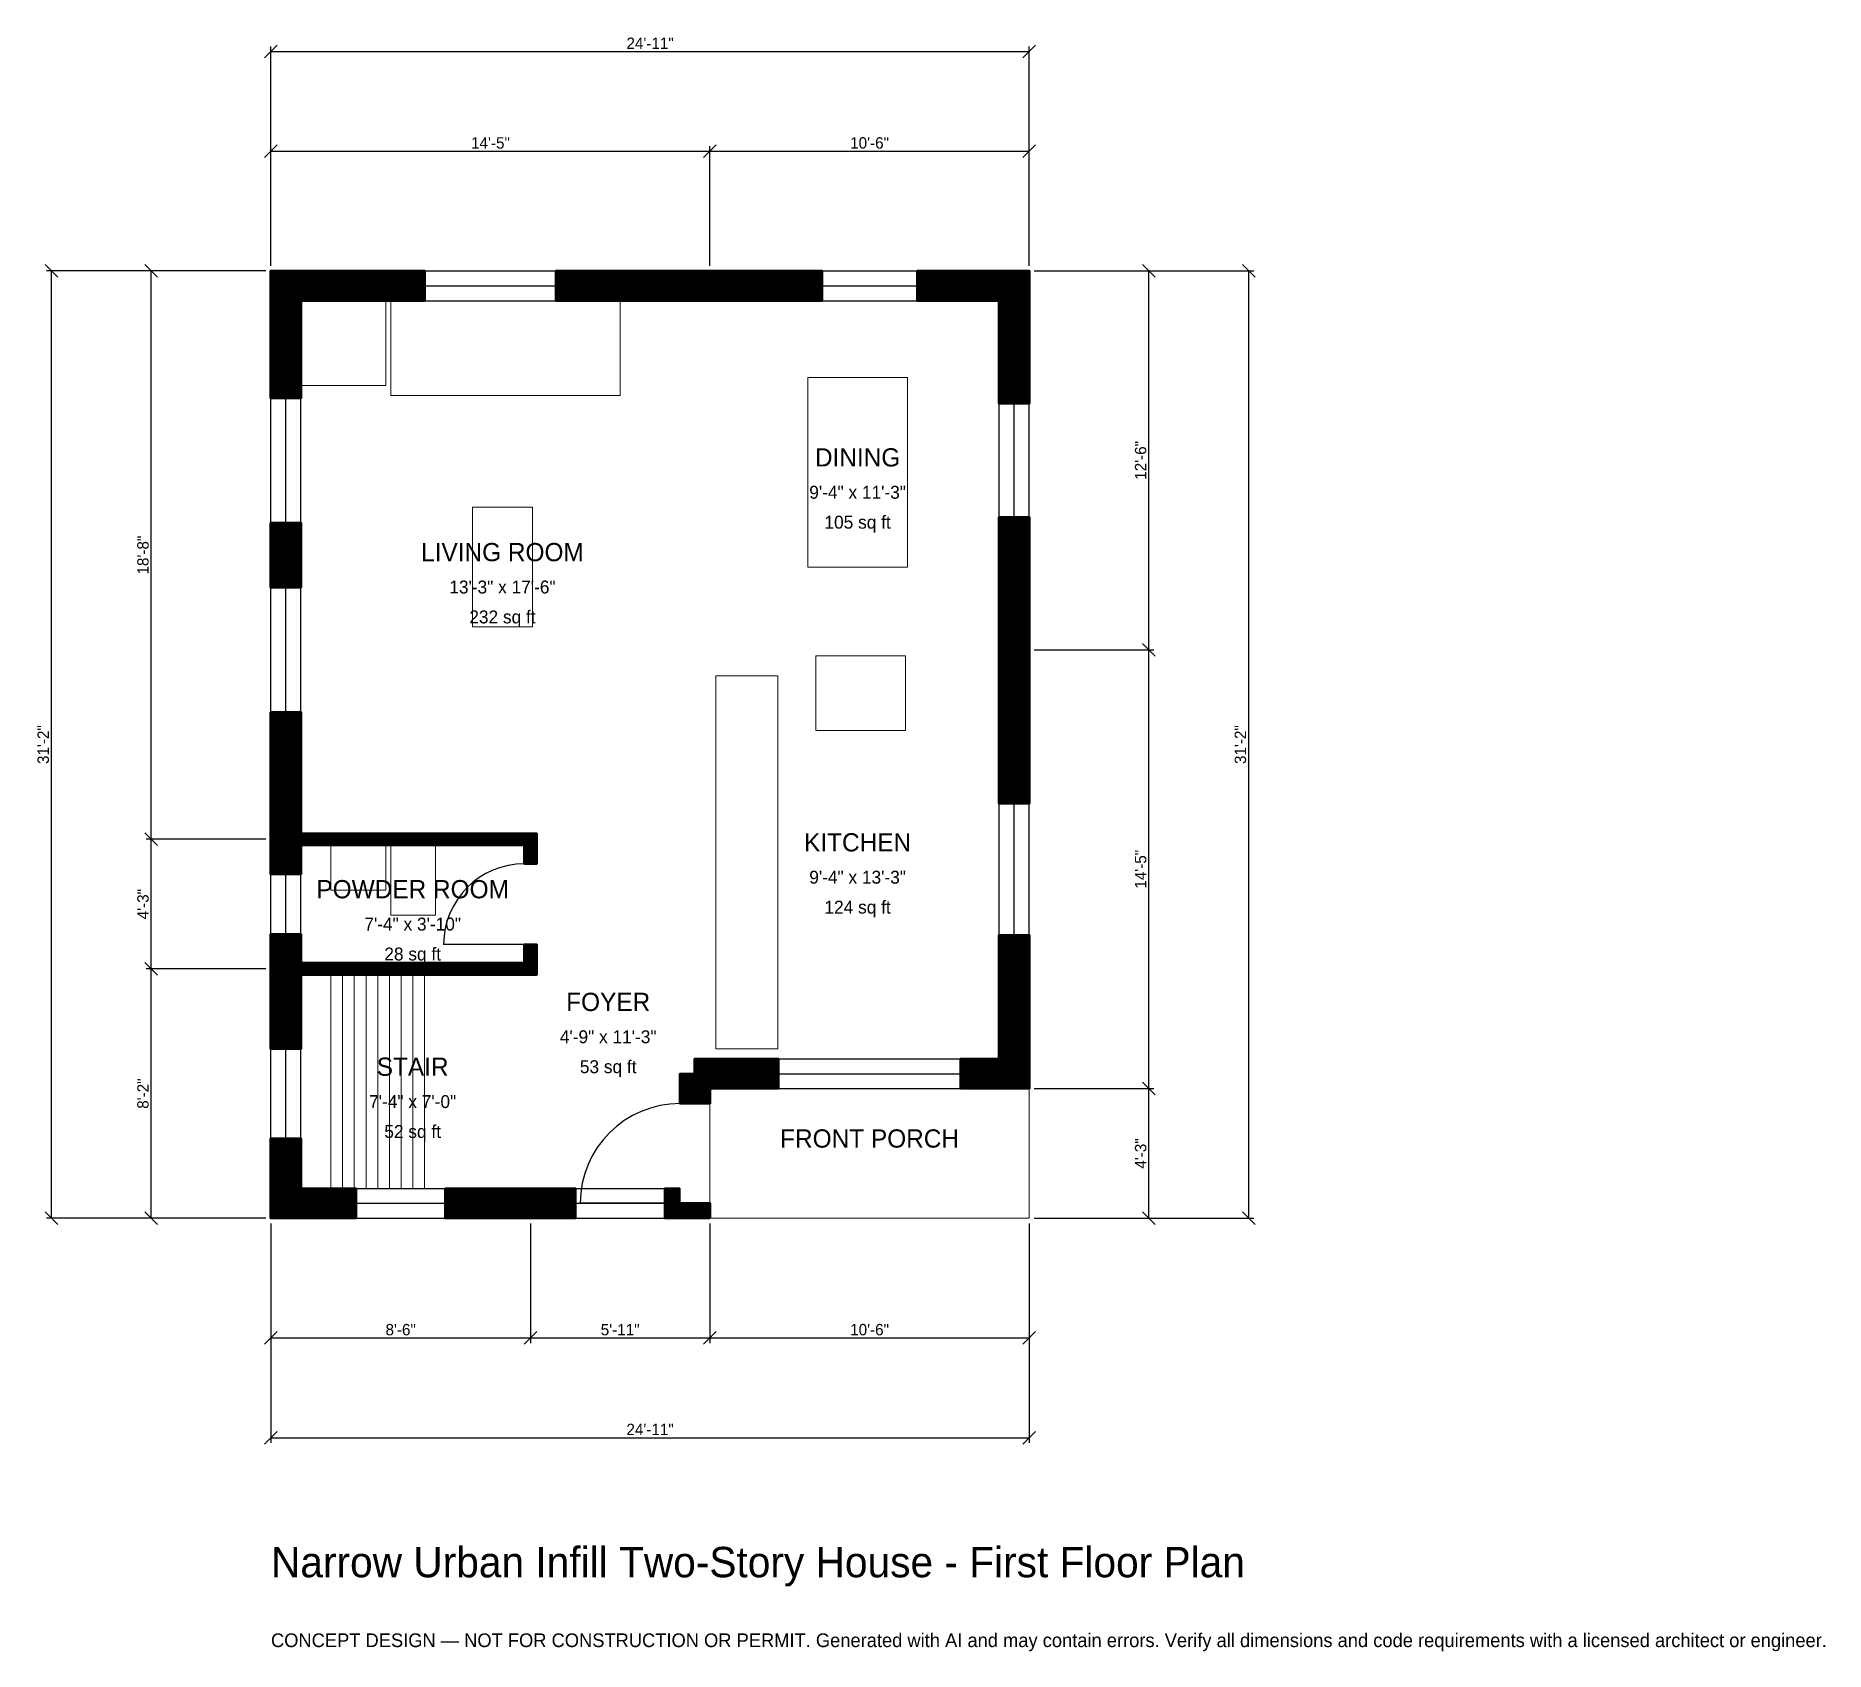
# Model space of a CAD drawing. Header units: inches. Extents: x -93 to 613, y -171 to 467.
import ezdxf
from ezdxf.enums import TextEntityAlignment as Align

# ---------------------------------------------------------------- set-up
doc = ezdxf.new("R2010")
doc.units = ezdxf.units.IN
doc.header["$MEASUREMENT"] = 0
doc.linetypes.add('DASHED', pattern=[0.6, 0.5, -0.1])
for name, color, linetype, lineweight in [('A-ANNO-DIMS', 1, 'Continuous', 13), ('A-ANNO-TEXT', 7, 'Continuous', 18), ('A-AREA-IDEN', 7, 'Continuous', 18), ('A-DOOR', 2, 'Continuous', 25), ('A-FLOR-FIXT', 9, 'Continuous', 13), ('A-FLOR-STRS', 3, 'Continuous', 18), ('A-FURN', 9, 'Continuous', 13), ('A-GLAZ', 4, 'Continuous', 25), ('A-SITE-PAVE', 8, 'Continuous', 13), ('A-WALL', 7, 'Continuous', 50), ('A-WALL-PATT', 8, 'Continuous', 13)]:
    doc.layers.add(name, color=color, linetype=linetype, lineweight=lineweight)
doc.dimstyles.new('PLAN', dxfattribs={"dimtxt": 4.5, "dimasz": 3, "dimexe": 2, "dimexo": 2, "dimgap": 1, "dimtad": 1, "dimdec": 0, "dimlunit": 4, "dimtsz": 2.5, "dimcen": 2.5, "dimclrd": 1, "dimclre": 1, "dimazin": 3, "dimtfac": 1, "dimtmove": 0, "dimatfit": 3})

msp = doc.modelspace()

# ---------------------------------------------------------------- hatches: boundary and pattern name
at = {"layer": 'A-WALL-PATT'}
h = msp.add_hatch(dxfattribs=at)
h.set_pattern_fill('ANSI31', color=8, scale=0.8)
h.paths.add_polyline_path([(11.811, 0), (0, 0), (0, 0), (0, 0), (0, 11.811), (0, 11.811), (0, 31.4961), (11.811, 31.4961), (11.811, 11.811), (33.4646, 11.811), (33.4646, 0), (11.811, 0), (11.811, 0)])
h.paths.add_polyline_path([(0, 92.5197), (0, 96.063), (0, 96.063), (0, 100.7874), (0, 100.7874), (0, 104.3307), (0, 112.2047), (11.811, 112.2047), (11.811, 104.3307), (11.811, 100.7874), (100, 100.7874), (100, 108.0709), (104.7244, 108.0709), (104.7244, 100.7874), (104.7244, 96.063), (100, 96.063), (11.811, 96.063), (11.811, 92.5197), (11.811, 66.9291), (0, 66.9291), (0, 92.5197)])
h.paths.add_polyline_path([(0, 143.7008), (0, 147.2441), (0, 147.2441), (0, 151.9685), (0, 151.9685), (0, 155.5118), (0, 199.8031), (11.811, 199.8031), (11.811, 155.5118), (11.811, 151.9685), (100, 151.9685), (104.7244, 151.9685), (104.7244, 147.2441), (104.7244, 139.9606), (100, 139.9606), (100, 147.2441), (11.811, 147.2441), (11.811, 143.7008), (11.811, 135.8268), (0, 135.8268), (0, 143.7008)])
h.paths.add_polyline_path([(0, 274.6063), (11.811, 274.6063), (11.811, 249.0157), (0, 249.0157), (0, 274.6063)])
h.paths.add_polyline_path([(0, 362.2047), (0, 362.2047), (0, 374.0157), (0, 374.0157), (0, 374.0158), (11.811, 374.0158), (11.811, 374.0157), (60.6299, 374.0157), (60.6299, 362.2047), (11.811, 362.2047), (11.811, 323.8189), (0, 323.8189), (0, 362.2047)])
h.paths.add_polyline_path([(167.3228, 374.0157), (179.1339, 374.0157), (217.3228, 374.0157), (217.3228, 362.2047), (179.1339, 362.2047), (167.3228, 362.2047), (112.5984, 362.2047), (112.5984, 374.0157), (167.3228, 374.0157)])
h.paths.add_polyline_path([(287.4016, 374.0157), (287.4016, 374.0158), (299.2126, 374.0158), (299.2126, 374.0157), (299.2126, 374.0157), (299.2126, 362.2047), (299.2126, 362.2047), (299.2126, 321.6535), (287.4016, 321.6535), (287.4016, 362.2047), (255.1181, 362.2047), (255.1181, 374.0157), (287.4016, 374.0157)])
h.paths.add_polyline_path([(299.2126, 230.315), (299.2126, 218.5039), (299.2126, 163.7795), (287.4016, 163.7795), (287.4016, 218.5039), (287.4016, 230.315), (287.4016, 276.7717), (299.2126, 276.7717), (299.2126, 230.315)])
h.paths.add_polyline_path([(299.2126, 62.9921), (299.2126, 62.9921), (299.2126, 51.1811), (299.2126, 51.1811), (299.2126, 51.1811), (287.4016, 51.1811), (287.4016, 51.1811), (272.2441, 51.1811), (272.2441, 62.9921), (287.4016, 62.9921), (287.4016, 111.811), (299.2126, 111.811), (299.2126, 62.9921)])
h.paths.add_polyline_path([(173.2283, 51.1811), (173.2283, 45.2756), (161.4173, 45.2756), (161.4173, 57.0866), (167.3228, 57.0866), (167.3228, 62.9921), (200.1969, 62.9921), (200.1969, 51.1811), (173.2283, 51.1811)])
h.paths.add_polyline_path([(173.2284, 0), (173.2283, 0), (173.2283, 0), (161.4173, 0), (161.4173, 0), (155.5118, 0), (155.5118, 11.811), (161.0236, 11.811), (161.0236, 5.9055), (173.2284, 5.9055), (173.2284, 0)])
h.paths.add_polyline_path([(108.2677, 0), (96.4567, 0), (68.8976, 0), (68.8976, 11.811), (96.4567, 11.811), (108.2677, 11.811), (120.0787, 11.811), (120.0787, 0), (108.2677, 0)])

# ---------------------------------------------------------------- linework, layer by layer
at = {"layer": 'A-DOOR'}
for p, q in [((100, 108.0709), (68.1102, 108.0709)), ((161.4173, 5.9055), (122.0472, 5.9055))]:
    msp.add_line(p, q, dxfattribs=at)
for centre, radius in [((100, 108.0709), 31.8898), ((161.4173, 5.9055), 39.3701)]:
    msp.add_arc(centre, radius, 90, 180, dxfattribs=at)
at = {"layer": 'A-FLOR-FIXT'}
for points in [[(175.5906, 66.9291), (200, 66.9291), (200, 214.1732), (175.5906, 214.1732)], [(23.622, 129.5276), (45.2756, 129.5276), (45.2756, 147.2441), (23.622, 147.2441)], [(47.2441, 119.685), (64.9606, 119.685), (64.9606, 147.2441), (47.2441, 147.2441)]]:
    msp.add_lwpolyline(points, close=True, dxfattribs=at)
at = {"layer": 'A-FLOR-STRS'}
for p, q in [((23.622, 11.811), (23.622, 96.063)), ((28.248, 11.811), (28.248, 96.063)), ((32.874, 11.811), (32.874, 96.063)), ((37.5, 11.811), (37.5, 96.063)), ((42.126, 11.811), (42.126, 96.063)), ((46.752, 11.811), (46.752, 96.063)), ((51.378, 11.811), (51.378, 96.063)), ((56.0039, 11.811), (56.0039, 96.063)), ((60.6299, 11.811), (60.6299, 96.063))]:
    msp.add_line(p, q, dxfattribs=at)
at = {"layer": 'A-FURN'}
for points in [[(11.811, 328.7402), (45.2756, 328.7402), (45.2756, 362.2047), (11.811, 362.2047)], [(47.2441, 324.8031), (137.7953, 324.8031), (137.7953, 362.2047), (47.2441, 362.2047)], [(211.811, 257.0866), (251.1811, 257.0866), (251.1811, 331.8898), (211.811, 331.8898)], [(79.5276, 233.4646), (103.1496, 233.4646), (103.1496, 280.7087), (79.5276, 280.7087)], [(214.9606, 192.5197), (250.3937, 192.5197), (250.3937, 222.0472), (214.9606, 222.0472)]]:
    msp.add_lwpolyline(points, close=True, dxfattribs=at)
at = {"layer": 'A-GLAZ'}
for p, q in [((60.6299, 374.0157), (112.5984, 374.0157)), ((60.6299, 368.1102), (112.5984, 368.1102)), ((217.3228, 374.0157), (255.1181, 374.0157)), ((217.3228, 368.1102), (255.1181, 368.1102)), ((60.6299, 362.2047), (112.5984, 362.2047)), ((217.3228, 362.2047), (255.1181, 362.2047)), ((0, 274.6063), (0, 323.8189)), ((5.9055, 274.6063), (5.9055, 323.8189)), ((11.811, 274.6063), (11.811, 323.8189)), ((287.4016, 276.7717), (287.4016, 321.6535)), ((293.3071, 276.7717), (293.3071, 321.6535)), ((299.2126, 276.7717), (299.2126, 321.6535)), ((0, 199.8031), (0, 249.0157)), ((5.9055, 199.8031), (5.9055, 249.0157)), ((11.811, 199.8031), (11.811, 249.0157)), ((287.4016, 111.811), (287.4016, 163.7795)), ((293.3071, 111.811), (293.3071, 163.7795)), ((299.2126, 111.811), (299.2126, 163.7795)), ((0, 112.2047), (0, 135.8268)), ((5.9055, 112.2047), (5.9055, 135.8268)), ((11.811, 112.2047), (11.811, 135.8268)), ((0, 31.4961), (0, 66.9291)), ((5.9055, 31.4961), (5.9055, 66.9291)), ((11.811, 31.4961), (11.811, 66.9291)), ((200.1969, 62.9921), (272.2441, 62.9921)), ((200.1969, 57.0866), (272.2441, 57.0866)), ((200.1969, 51.1811), (272.2441, 51.1811)), ((33.4646, 11.811), (68.8976, 11.811)), ((120.0787, 11.811), (155.5118, 11.811)), ((33.4646, 5.9055), (68.8976, 5.9055)), ((33.4646, 0), (68.8976, 0)), ((120.0787, 5.9055), (155.5118, 5.9055)), ((120.0787, 0), (155.5118, 0))]:
    msp.add_line(p, q, dxfattribs=at)
at = {"layer": 'A-SITE-PAVE', "linetype": 'DASHED'}
msp.add_lwpolyline([(173.2283, 0), (299.2126, 0), (299.2126, 51.1811), (173.2283, 51.1811)], close=True, dxfattribs=at)
at = {"layer": 'A-WALL'}
for points in [[(0, 362.2047), (0, 362.2047), (0, 374.0157), (0, 374.0157), (0, 374.0158), (11.811, 374.0158), (11.811, 374.0157), (60.6299, 374.0157), (60.6299, 362.2047), (11.811, 362.2047), (11.811, 323.8189), (0, 323.8189), (0, 362.2047)], [(167.3228, 374.0157), (179.1339, 374.0157), (217.3228, 374.0157), (217.3228, 362.2047), (179.1339, 362.2047), (167.3228, 362.2047), (112.5984, 362.2047), (112.5984, 374.0157), (167.3228, 374.0157)], [(287.4016, 374.0157), (287.4016, 374.0158), (299.2126, 374.0158), (299.2126, 374.0157), (299.2126, 374.0157), (299.2126, 362.2047), (299.2126, 362.2047), (299.2126, 321.6535), (287.4016, 321.6535), (287.4016, 362.2047), (255.1181, 362.2047), (255.1181, 374.0157), (287.4016, 374.0157)], [(299.2126, 230.315), (299.2126, 218.5039), (299.2126, 163.7795), (287.4016, 163.7795), (287.4016, 218.5039), (287.4016, 230.315), (287.4016, 276.7717), (299.2126, 276.7717), (299.2126, 230.315)], [(0, 274.6063), (11.811, 274.6063), (11.811, 249.0157), (0, 249.0157), (0, 274.6063)], [(0, 143.7008), (0, 147.2441), (0, 147.2441), (0, 151.9685), (0, 151.9685), (0, 155.5118), (0, 199.8031), (11.811, 199.8031), (11.811, 155.5118), (11.811, 151.9685), (100, 151.9685), (104.7244, 151.9685), (104.7244, 147.2441), (104.7244, 139.9606), (100, 139.9606), (100, 147.2441), (11.811, 147.2441), (11.811, 143.7008), (11.811, 135.8268), (0, 135.8268), (0, 143.7008)], [(0, 92.5197), (0, 96.063), (0, 96.063), (0, 100.7874), (0, 100.7874), (0, 104.3307), (0, 112.2047), (11.811, 112.2047), (11.811, 104.3307), (11.811, 100.7874), (100, 100.7874), (100, 108.0709), (104.7244, 108.0709), (104.7244, 100.7874), (104.7244, 96.063), (100, 96.063), (11.811, 96.063), (11.811, 92.5197), (11.811, 66.9291), (0, 66.9291), (0, 92.5197)], [(299.2126, 62.9921), (299.2126, 62.9921), (299.2126, 51.1811), (299.2126, 51.1811), (299.2126, 51.1811), (287.4016, 51.1811), (287.4016, 51.1811), (272.2441, 51.1811), (272.2441, 62.9921), (287.4016, 62.9921), (287.4016, 111.811), (299.2126, 111.811), (299.2126, 62.9921)], [(173.2283, 51.1811), (173.2283, 45.2756), (161.4173, 45.2756), (161.4173, 57.0866), (167.3228, 57.0866), (167.3228, 62.9921), (200.1969, 62.9921), (200.1969, 51.1811), (173.2283, 51.1811)], [(11.811, 0), (0, 0), (0, 0), (0, 0), (0, 11.811), (0, 11.811), (0, 31.4961), (11.811, 31.4961), (11.811, 11.811), (33.4646, 11.811), (33.4646, 0), (11.811, 0), (11.811, 0)], [(108.2677, 0), (96.4567, 0), (68.8976, 0), (68.8976, 11.811), (96.4567, 11.811), (108.2677, 11.811), (120.0787, 11.811), (120.0787, 0), (108.2677, 0)], [(173.2284, 0), (173.2283, 0), (173.2283, 0), (161.4173, 0), (161.4173, 0), (155.5118, 0), (155.5118, 11.811), (161.0236, 11.811), (161.0236, 5.9055), (173.2284, 5.9055), (173.2284, 0)]]:
    msp.add_lwpolyline(points, close=True, dxfattribs=at)

# ---------------------------------------------------------------- texts
at = {"layer": 'A-ANNO-TEXT'}
for s, height, p in [('Narrow Urban Infill Two-Story House - First Floor Plan', 12, (0, -141.7323)), ('CONCEPT DESIGN — NOT FOR CONSTRUCTION OR PERMIT. Generated with AI and may contain errors. Verify all dimensions and code requirements with a licensed architect or engineer.', 5.4, (0, -169.2913))]:
    msp.add_text(s, height=height, dxfattribs=at).set_placement(p)
at = {"layer": 'A-AREA-IDEN'}
for s, height, p in [('DINING', 7.2, (231.4961, 300.3937)), ('9\'-4" x 11\'-3"', 5.1, (231.4961, 286.6142)), ('105 sq ft', 5.1, (231.4961, 274.8031)), ('LIVING ROOM', 7.2, (91.3386, 262.9921)), ('13\'-3" x 17\'-6"', 5.1, (91.3386, 249.2126)), ('232 sq ft', 5.1, (91.3386, 237.4016)), ('KITCHEN', 7.2, (231.4961, 148.4252)), ('9\'-4" x 13\'-3"', 5.1, (231.4961, 134.6457)), ('POWDER ROOM', 7.2, (55.9055, 129.9213)), ('124 sq ft', 5.1, (231.4961, 122.8346)), ('7\'-4" x 3\'-10"', 5.1, (55.9055, 116.1417)), ('28 sq ft', 5.1, (55.9055, 104.3307)), ('FOYER', 7.2, (133.0709, 85.4331)), ('4\'-9" x 11\'-3"', 5.1, (133.0709, 71.6535)), ('STAIR', 7.2, (55.9055, 59.8425)), ('53 sq ft', 5.1, (133.0709, 59.8425)), ('7\'-4" x 7\'-0"', 5.1, (55.9055, 46.063)), ('52 sq ft', 5.1, (55.9055, 34.252)), ('FRONT PORCH', 7.2, (236.2205, 31.4961))]:
    msp.add_text(s, height=height, dxfattribs=at).set_placement(p, align=Align.MIDDLE_CENTER)

# ---------------------------------------------------------------- dimensions: what is measured, and where the dimension line sits
at = {"layer": 'A-ANNO-DIMS'}
for base, p1, p2, text in [((0, 460.6299), (0, 374.0157), (299.2126, 374.0157), '24\'-11"'), ((0, 421.2598), (0, 374.0157), (173.2283, 374.0157), '14\'-5"'), ((173.2283, 421.2598), (173.2283, 374.0157), (299.2126, 374.0157), '10\'-6"'), ((0, -47.2441), (0, 0), (102.3622, 0), '8\'-6"'), ((0, -86.6142), (0, 0), (299.2126, 0), '24\'-11"'), ((102.3622, -47.2441), (102.3622, 0), (173.2283, 0), '5\'-11"'), ((173.2283, -47.2441), (173.2283, 0), (299.2126, 0), '10\'-6"')]:
    msp.add_linear_dim(base=base, p1=p1, p2=p2, text=text, dimstyle='PLAN', dxfattribs=at).render()
for base, p1, p2, text in [((-86.6142, 0), (0, 0), (0, 374.0157), '31\'-2"'), ((-47.2441, 149.6063), (0, 149.6063), (0, 374.0157), '18\'-8"'), ((346.4567, 224.4094), (299.2126, 224.4094), (299.2126, 374.0157), '12\'-6"'), ((385.8268, 0), (299.2126, 0), (299.2126, 374.0157), '31\'-2"'), ((346.4567, 51.1811), (299.2126, 51.1811), (299.2126, 224.4094), '14\'-5"'), ((-47.2441, 98.4252), (0, 98.4252), (0, 149.6063), '4\'-3"'), ((-47.2441, 0), (0, 0), (0, 98.4252), '8\'-2"'), ((346.4567, 0), (299.2126, 0), (299.2126, 51.1811), '4\'-3"')]:
    msp.add_linear_dim(base=base, p1=p1, p2=p2, angle=90, text=text, dimstyle='PLAN', dxfattribs=at).render()

doc.saveas('drawing.dxf')
